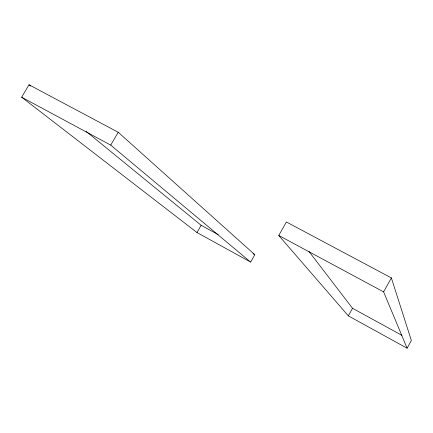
<?xml version="1.0" encoding="UTF-8"?>
<svg xmlns="http://www.w3.org/2000/svg" width="433" height="433" viewBox="0 0 433 433"><rect width="100%" height="100%" fill="white"/><g stroke="black" fill="none" stroke-linecap="round" stroke-linejoin="round"><path stroke-width="0.65" d="M407.112 348.224L411.35 340.506L391.362 277.905L286.375 221.994L278.755 235.482L348.332 315.863L407.112 348.224L383.616 291.885L278.755 235.482M383.616 291.885L391.362 277.905M348.332 315.863L352.532 308.301L308.978 251.476M250.631 262.073L254.815 254.691L118.214 132.276L29.016 84.776L21.65 97.203L196.988 232.543L250.631 262.073L110.729 145.115L21.65 97.203M196.988 232.543L201.134 225.295L86.043 131.329M110.729 145.115L118.214 132.276M201.134 225.295L218.243 234.664M253.045 253.722L254.815 254.691M352.532 308.301L401.938 335.353M29.016 84.776L30.586 86.059"/></g></svg>
